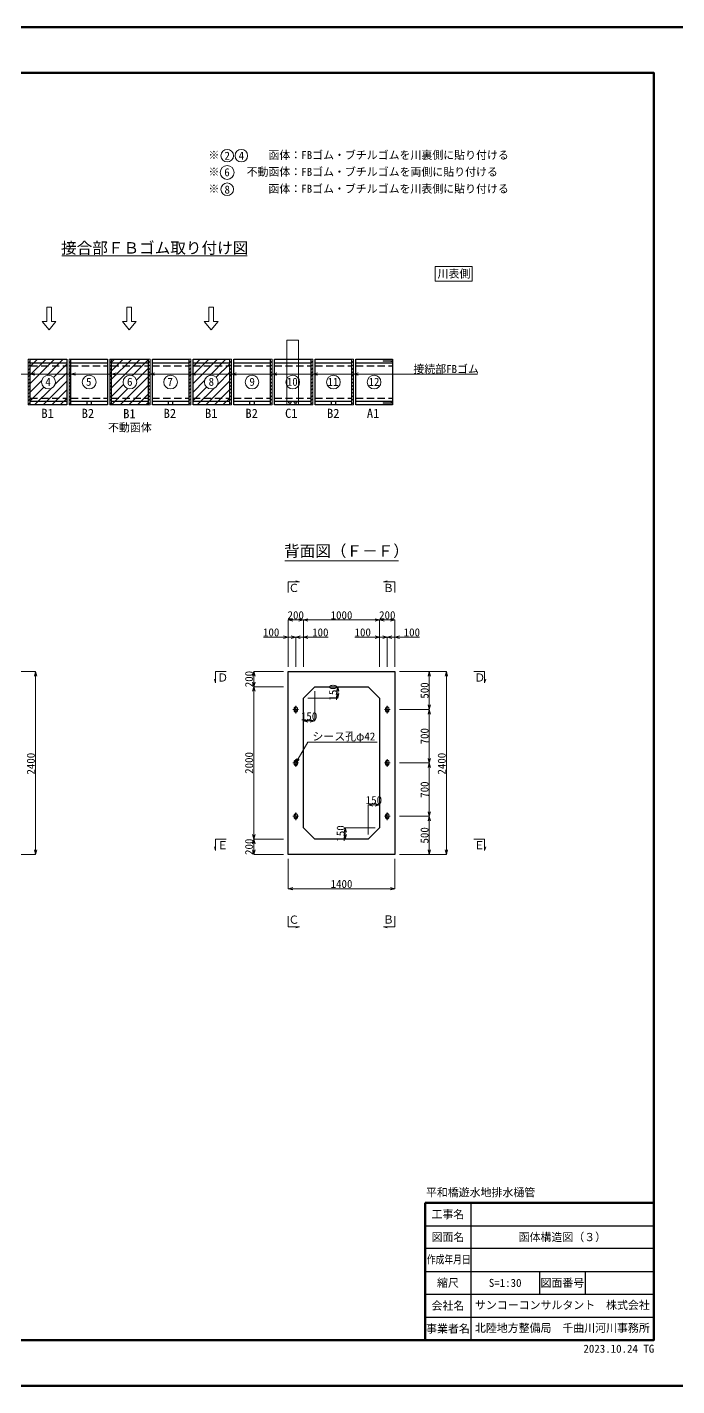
# Model space of a CAD drawing. Header units: millimetres. Extents: x 0 to 126150, y -2000 to 17820.
# Drawn here: x 66875 to 75390, y 0 to 17820 of the extents above; entities that cross this region are included whole.
import ezdxf
from ezdxf import colors
from ezdxf.entities.mleader import LeaderData, LeaderLine
from ezdxf.enums import TextEntityAlignment as Align
from ezdxf.math import Vec2, Vec3

# ---------------------------------------------------------------- set-up
doc = ezdxf.new("R2010")
doc.units = ezdxf.units.MM
doc.header["$LTSCALE"] = 30
doc.linetypes.add('CENTER2', pattern=[28.575, 19.05, -3.175, 3.175, -3.175])
doc.linetypes.add('HIDDEN2', pattern=[4.7625, 3.175, -1.5875])
for name, color, linetype, lineweight in [('0その他', 7, 'Continuous', 13), ('0タイトル', 7, 'Continuous', 13), ('0中心線', 7, 'CENTER2', 5), ('0寸法', 7, 'Continuous', 5), ('0文字', 41, 'Continuous', 5), ('1Pca-BOX', 3, 'Continuous', 25), ('1アンカーボルト孔', 30, 'Continuous', 13), ('1グラウトホール', 1, 'HIDDEN2', 25), ('1シース・トランペットシース', 4, 'HIDDEN2', 13), ('2現場打ち・増しコン', 1, 'HIDDEN2', 13), ('3FBゴム', 181, 'Continuous', 13), ('3機械式継手', 220, 'Continuous', 13), ('D-TTL', 2, 'Continuous', 50), ('D-TTL-FRAM', 7, 'Continuous', 50), ('D-TTL-LINE', 7, 'Continuous', 25), ('D-TTL-TXT', 7, 'Continuous', 25)]:
    doc.layers.add(name, color=color, linetype=linetype, lineweight=lineweight)
doc.styles.get("Standard").update_dxf_attribs({"font": 'MS Gothic.ttf'})
doc.styles.add('寸法文字', font='MS Gothic.ttf')
doc.dimstyles.new('1／30', dxfattribs={"dimscale": 30, "dimtxt": 3.5, "dimasz": 2, "dimexe": 0, "dimexo": 2, "dimgap": 0.3, "dimtad": 1, "dimdec": 0, "dimzin": 1, "dimdsep": 46, "dimtxsty": '寸法文字', "dimblk": 'OPEN30', "dimcen": 2.5, "dimclrd": 256, "dimclre": 256, "dimclrt": 256, "dimadec": 0, "dimazin": 0, "dimtfac": 1, "dimtdec": 0, "dimtmove": 0, "dimatfit": 3, "dimldrblk": 'OPEN30', "dimfxl": 1, "dimlwd": -1, "dimlwe": -1, "dimarcsym": 0})

# ---------------------------------------------------------------- blocks, each defined once
blk = doc.blocks.new('機械式継手1')
at = {"layer": '0中心線', "linetype": 'ByBlock', "ltscale": 0.1}
blk.add_line((0, -26), (120, -26), dxfattribs=at)
at = {"layer": '3機械式継手'}
for p, q in [((0, -23), (0, -29)), ((0, -23), (0, -29)), ((4, -23), (0, -23)), ((4, -29), (0, -29)), ((4, -23), (5, -23)), ((19, -23), (5, -23)), ((4, -29), (5, -30)), ((19, -30), (5, -30)), ((19, -30), (19, -23)), ((19, -24), (120, -24)), ((19, -28), (120, -28)), ((120, -28), (120, -24))]:
    blk.add_line(p, q, dxfattribs=at)
at = {"layer": '3機械式継手', "linetype": 'HIDDEN2', "ltscale": 0.6}
for p, q in [((19, -24), (0, -24)), ((19, -28), (0, -28)), ((5, -28), (5, -24)), ((8, -28), (8, -24))]:
    blk.add_line(p, q, dxfattribs=at)
blk = doc.blocks.new('機械式継手2')
at = {"layer": '0中心線', "linetype": 'ByBlock', "ltscale": 0.1}
blk.add_line((0, 26), (120, 26), dxfattribs=at)
at = {"layer": '3機械式継手'}
for p, q in [((0, 29), (0, 23)), ((0, 29), (0, 23)), ((4, 29), (0, 29)), ((4, 23), (0, 23)), ((4, 29), (5, 30)), ((19, 30), (5, 30)), ((19, 23), (5, 23)), ((4, 23), (5, 23)), ((19, 23), (19, 30)), ((19, 28), (120, 28)), ((19, 24), (120, 24)), ((120, 24), (120, 28))]:
    blk.add_line(p, q, dxfattribs=at)
at = {"layer": '3機械式継手', "linetype": 'HIDDEN2', "ltscale": 0.6}
for p, q in [((19, 28), (0, 28)), ((19, 24), (0, 24)), ((5, 24), (5, 28)), ((8, 24), (8, 28))]:
    blk.add_line(p, q, dxfattribs=at)
blk = doc.blocks.new('_Open30')
at = {"color": 0, "linetype": 'ByBlock', "lineweight": -2}
for p, q in [((-1, 0.27), (0, 0)), ((0, 0), (-1, -0.27)), ((0, 0), (-1, 0))]:
    blk.add_line(p, q, dxfattribs=at)
blk = doc.blocks.new('*D100')
at = {"layer": '0寸法', "transparency": 16777216}
for p, q in [((71755, 9370), (72370, 9370)), ((72370, 9310), (72370, 7030)), ((71755, 6970), (72370, 6970))]:
    blk.add_line(p, q, dxfattribs=at)
at = {"layer": 'Defpoints', "color": 0, "transparency": 16777216}
for p in [(71695, 9370), (71695, 6970), (72370, 6970)]:
    blk.add_point(p, dxfattribs=at)
at = {"layer": '0寸法', "transparency": 16777216, "xscale": 60, "yscale": 60, "zscale": 60}
for p, rotation in [((72370, 9370), 90), ((72370, 6970), 270)]:
    blk.add_blockref('_Open30', p, dxfattribs=dict(at, rotation=rotation))
at = {"layer": '0寸法', "transparency": 16777216, "insert": (72309, 8160), "char_height": 105, "attachment_point": 5, "rotation": 90, "style": '寸法文字'}
blk.add_mtext('2400', dxfattribs=at)
blk = doc.blocks.new('*D101')
at = {"layer": '0寸法', "transparency": 16777216}
for p, q in [((70235, 9370), (69845, 9370)), ((69845, 9310), (69845, 9230)), ((70235, 9170), (69845, 9170))]:
    blk.add_line(p, q, dxfattribs=at)
at = {"layer": 'Defpoints', "color": 0, "transparency": 16777216}
for p in [(70295, 9370), (69845, 9170), (70295, 9170)]:
    blk.add_point(p, dxfattribs=at)
at = {"layer": '0寸法', "transparency": 16777216, "xscale": 60, "yscale": 60, "zscale": 60}
for p, rotation in [((69845, 9370), 90), ((69845, 9170), 270)]:
    blk.add_blockref('_Open30', p, dxfattribs=dict(at, rotation=rotation))
at = {"layer": '0寸法', "transparency": 16777216, "insert": (69784, 9270), "char_height": 105, "attachment_point": 5, "rotation": 90, "style": '寸法文字'}
blk.add_mtext('200', dxfattribs=at)
blk = doc.blocks.new('*D102')
at = {"layer": '0寸法', "transparency": 16777216}
for p, q in [((70235, 9170), (69845, 9170)), ((69845, 9110), (69845, 7230)), ((70235, 7170), (69845, 7170))]:
    blk.add_line(p, q, dxfattribs=at)
at = {"layer": 'Defpoints', "color": 0, "transparency": 16777216}
for p in [(70295, 9170), (69845, 7170), (70295, 7170)]:
    blk.add_point(p, dxfattribs=at)
at = {"layer": '0寸法', "transparency": 16777216, "xscale": 60, "yscale": 60, "zscale": 60}
for p, rotation in [((69845, 9170), 90), ((69845, 7170), 270)]:
    blk.add_blockref('_Open30', p, dxfattribs=dict(at, rotation=rotation))
at = {"layer": '0寸法', "transparency": 16777216, "insert": (69784, 8170), "char_height": 105, "attachment_point": 5, "rotation": 90, "style": '寸法文字'}
blk.add_mtext('2000', dxfattribs=at)
blk = doc.blocks.new('*D103')
at = {"layer": '0寸法', "transparency": 16777216}
for p, q in [((70235, 7170), (69845, 7170)), ((69845, 7110), (69845, 7030)), ((70235, 6970), (69845, 6970))]:
    blk.add_line(p, q, dxfattribs=at)
at = {"layer": 'Defpoints', "color": 0, "transparency": 16777216}
for p in [(70295, 7170), (69845, 6970), (70295, 6970)]:
    blk.add_point(p, dxfattribs=at)
at = {"layer": '0寸法', "transparency": 16777216, "xscale": 60, "yscale": 60, "zscale": 60}
for p, rotation in [((69845, 7170), 90), ((69845, 6970), 270)]:
    blk.add_blockref('_Open30', p, dxfattribs=dict(at, rotation=rotation))
at = {"layer": '0寸法', "transparency": 16777216, "insert": (69784, 7070), "char_height": 105, "attachment_point": 5, "rotation": 90, "style": '寸法文字'}
blk.add_mtext('200', dxfattribs=at)
blk = doc.blocks.new('*D104')
at = {"layer": '0寸法', "transparency": 16777216}
for p, q in [((71495, 9430), (71495, 10045)), ((71635, 10045), (71555, 10045)), ((71695, 9430), (71695, 10045))]:
    blk.add_line(p, q, dxfattribs=at)
at = {"layer": 'Defpoints', "color": 0, "transparency": 16777216}
for p in [(71495, 10045), (71495, 9370), (71695, 9370)]:
    blk.add_point(p, dxfattribs=at)
at = {"layer": '0寸法', "transparency": 16777216, "xscale": 60, "yscale": 60, "zscale": 60, "rotation": 180}
blk.add_blockref('_Open30', (71495, 10045), dxfattribs=at)
at = {"layer": '0寸法', "transparency": 16777216, "xscale": 60, "yscale": 60, "zscale": 60}
blk.add_blockref('_Open30', (71695, 10045), dxfattribs=at)
at = {"layer": '0寸法', "transparency": 16777216, "insert": (71595, 10107), "char_height": 105, "attachment_point": 5, "style": '寸法文字'}
blk.add_mtext('200', dxfattribs=at)
blk = doc.blocks.new('*D105')
at = {"layer": '0寸法', "transparency": 16777216}
for p, q in [((70495, 9430), (70495, 10045)), ((71435, 10045), (70555, 10045)), ((71495, 9430), (71495, 10045))]:
    blk.add_line(p, q, dxfattribs=at)
at = {"layer": 'Defpoints', "color": 0, "transparency": 16777216}
for p in [(70495, 10045), (70495, 9370), (71495, 9370)]:
    blk.add_point(p, dxfattribs=at)
at = {"layer": '0寸法', "transparency": 16777216, "xscale": 60, "yscale": 60, "zscale": 60, "rotation": 180}
blk.add_blockref('_Open30', (70495, 10045), dxfattribs=at)
at = {"layer": '0寸法', "transparency": 16777216, "xscale": 60, "yscale": 60, "zscale": 60}
blk.add_blockref('_Open30', (71495, 10045), dxfattribs=at)
at = {"layer": '0寸法', "transparency": 16777216, "insert": (70995, 10107), "char_height": 105, "attachment_point": 5, "style": '寸法文字'}
blk.add_mtext('1000', dxfattribs=at)
blk = doc.blocks.new('*D106')
at = {"layer": '0寸法', "transparency": 16777216}
for p, q in [((70295, 9430), (70295, 10045)), ((70435, 10045), (70355, 10045)), ((70495, 9430), (70495, 10045))]:
    blk.add_line(p, q, dxfattribs=at)
at = {"layer": 'Defpoints', "color": 0, "transparency": 16777216}
for p in [(70295, 10045), (70295, 9370), (70495, 9370)]:
    blk.add_point(p, dxfattribs=at)
at = {"layer": '0寸法', "transparency": 16777216, "xscale": 60, "yscale": 60, "zscale": 60, "rotation": 180}
blk.add_blockref('_Open30', (70295, 10045), dxfattribs=at)
at = {"layer": '0寸法', "transparency": 16777216, "xscale": 60, "yscale": 60, "zscale": 60}
blk.add_blockref('_Open30', (70495, 10045), dxfattribs=at)
at = {"layer": '0寸法', "transparency": 16777216, "insert": (70395, 10107), "char_height": 105, "attachment_point": 5, "style": '寸法文字'}
blk.add_mtext('200', dxfattribs=at)
blk = doc.blocks.new('*D107')
at = {"layer": '0寸法', "transparency": 16777216}
for p, q in [((71535, 9820), (71475, 9820)), ((71595, 9430), (71595, 9820)), ((71595, 9820), (71695, 9820)), ((71695, 9430), (71695, 9820)), ((71755, 9820), (72019, 9820))]:
    blk.add_line(p, q, dxfattribs=at)
at = {"layer": 'Defpoints', "color": 0, "transparency": 16777216}
for p in [(71595, 9820), (71595, 9370), (71695, 9370)]:
    blk.add_point(p, dxfattribs=at)
at = {"layer": '0寸法', "transparency": 16777216, "xscale": 60, "yscale": 60, "zscale": 60}
blk.add_blockref('_Open30', (71595, 9820), dxfattribs=at)
at = {"layer": '0寸法', "transparency": 16777216, "xscale": 60, "yscale": 60, "zscale": 60, "rotation": 180}
blk.add_blockref('_Open30', (71695, 9820), dxfattribs=at)
at = {"layer": '0寸法', "transparency": 16777216, "insert": (71917, 9882), "char_height": 105, "attachment_point": 5, "style": '寸法文字'}
blk.add_mtext('100', dxfattribs=at)
blk = doc.blocks.new('*D108')
at = {"layer": '0寸法', "transparency": 16777216}
for p, q in [((71435, 9820), (71171, 9820)), ((71495, 9430), (71495, 9820)), ((71595, 9820), (71495, 9820)), ((71595, 9430), (71595, 9820)), ((71655, 9820), (71715, 9820))]:
    blk.add_line(p, q, dxfattribs=at)
at = {"layer": 'Defpoints', "color": 0, "transparency": 16777216}
for p in [(71495, 9820), (71495, 9370), (71595, 9370)]:
    blk.add_point(p, dxfattribs=at)
at = {"layer": '0寸法', "transparency": 16777216, "xscale": 60, "yscale": 60, "zscale": 60}
blk.add_blockref('_Open30', (71495, 9820), dxfattribs=at)
at = {"layer": '0寸法', "transparency": 16777216, "xscale": 60, "yscale": 60, "zscale": 60, "rotation": 180}
blk.add_blockref('_Open30', (71595, 9820), dxfattribs=at)
at = {"layer": '0寸法', "transparency": 16777216, "insert": (71273, 9882), "char_height": 105, "attachment_point": 5, "style": '寸法文字'}
blk.add_mtext('100', dxfattribs=at)
blk = doc.blocks.new('*D109')
at = {"layer": '0寸法', "transparency": 16777216}
for p, q in [((70235, 9820), (69971, 9820)), ((70295, 9430), (70295, 9820)), ((70395, 9820), (70295, 9820)), ((70395, 9430), (70395, 9820)), ((70455, 9820), (70515, 9820))]:
    blk.add_line(p, q, dxfattribs=at)
at = {"layer": 'Defpoints', "color": 0, "transparency": 16777216}
for p in [(70395, 9820), (70295, 9370), (70395, 9370)]:
    blk.add_point(p, dxfattribs=at)
at = {"layer": '0寸法', "transparency": 16777216, "xscale": 60, "yscale": 60, "zscale": 60}
blk.add_blockref('_Open30', (70295, 9820), dxfattribs=at)
at = {"layer": '0寸法', "transparency": 16777216, "xscale": 60, "yscale": 60, "zscale": 60, "rotation": 180}
blk.add_blockref('_Open30', (70395, 9820), dxfattribs=at)
at = {"layer": '0寸法', "transparency": 16777216, "insert": (70073, 9882), "char_height": 105, "attachment_point": 5, "style": '寸法文字'}
blk.add_mtext('100', dxfattribs=at)
blk = doc.blocks.new('*D110')
at = {"layer": '0寸法', "transparency": 16777216}
for p, q in [((70335, 9820), (70275, 9820)), ((70395, 9430), (70395, 9820)), ((70395, 9820), (70495, 9820)), ((70495, 9430), (70495, 9820)), ((70555, 9820), (70819, 9820))]:
    blk.add_line(p, q, dxfattribs=at)
at = {"layer": 'Defpoints', "color": 0, "transparency": 16777216}
for p in [(70495, 9820), (70395, 9370), (70495, 9370)]:
    blk.add_point(p, dxfattribs=at)
at = {"layer": '0寸法', "transparency": 16777216, "xscale": 60, "yscale": 60, "zscale": 60}
blk.add_blockref('_Open30', (70395, 9820), dxfattribs=at)
at = {"layer": '0寸法', "transparency": 16777216, "xscale": 60, "yscale": 60, "zscale": 60, "rotation": 180}
blk.add_blockref('_Open30', (70495, 9820), dxfattribs=at)
at = {"layer": '0寸法', "transparency": 16777216, "insert": (70717, 9882), "char_height": 105, "attachment_point": 5, "style": '寸法文字'}
blk.add_mtext('100', dxfattribs=at)
blk = doc.blocks.new('*D111')
at = {"layer": '0寸法', "transparency": 16777216}
for p, q in [((71755, 9370), (72145, 9370)), ((72145, 9310), (72145, 8930)), ((71755, 8870), (72145, 8870))]:
    blk.add_line(p, q, dxfattribs=at)
at = {"layer": 'Defpoints', "color": 0, "transparency": 16777216}
for p in [(71695, 9370), (71695, 8870), (72145, 8870)]:
    blk.add_point(p, dxfattribs=at)
at = {"layer": '0寸法', "transparency": 16777216, "xscale": 60, "yscale": 60, "zscale": 60}
for p, rotation in [((72145, 9370), 90), ((72145, 8870), 270)]:
    blk.add_blockref('_Open30', p, dxfattribs=dict(at, rotation=rotation))
at = {"layer": '0寸法', "transparency": 16777216, "insert": (72084, 9120), "char_height": 105, "attachment_point": 5, "rotation": 90, "style": '寸法文字'}
blk.add_mtext('500', dxfattribs=at)
blk = doc.blocks.new('*D112')
at = {"layer": '0寸法', "transparency": 16777216}
for p, q in [((71755, 8870), (72145, 8870)), ((72145, 8810), (72145, 8230)), ((71755, 8170), (72145, 8170))]:
    blk.add_line(p, q, dxfattribs=at)
at = {"layer": 'Defpoints', "color": 0, "transparency": 16777216}
for p in [(71695, 8870), (71695, 8170), (72145, 8170)]:
    blk.add_point(p, dxfattribs=at)
at = {"layer": '0寸法', "transparency": 16777216, "xscale": 60, "yscale": 60, "zscale": 60}
for p, rotation in [((72145, 8870), 90), ((72145, 8170), 270)]:
    blk.add_blockref('_Open30', p, dxfattribs=dict(at, rotation=rotation))
at = {"layer": '0寸法', "transparency": 16777216, "insert": (72084, 8520), "char_height": 105, "attachment_point": 5, "rotation": 90, "style": '寸法文字'}
blk.add_mtext('700', dxfattribs=at)
blk = doc.blocks.new('*D113')
at = {"layer": '0寸法', "transparency": 16777216}
for p, q in [((71755, 8170), (72145, 8170)), ((72145, 8110), (72145, 7530)), ((71755, 7470), (72145, 7470))]:
    blk.add_line(p, q, dxfattribs=at)
at = {"layer": 'Defpoints', "color": 0, "transparency": 16777216}
for p in [(71695, 8170), (71695, 7470), (72145, 7470)]:
    blk.add_point(p, dxfattribs=at)
at = {"layer": '0寸法', "transparency": 16777216, "xscale": 60, "yscale": 60, "zscale": 60}
for p, rotation in [((72145, 8170), 90), ((72145, 7470), 270)]:
    blk.add_blockref('_Open30', p, dxfattribs=dict(at, rotation=rotation))
at = {"layer": '0寸法', "transparency": 16777216, "insert": (72084, 7820), "char_height": 105, "attachment_point": 5, "rotation": 90, "style": '寸法文字'}
blk.add_mtext('700', dxfattribs=at)
blk = doc.blocks.new('*D114')
at = {"layer": '0寸法', "transparency": 16777216}
for p, q in [((70295, 6910), (70295, 6520)), ((71695, 6910), (71695, 6520)), ((70355, 6520), (71635, 6520))]:
    blk.add_line(p, q, dxfattribs=at)
at = {"layer": 'Defpoints', "color": 0, "transparency": 16777216}
for p in [(70295, 6970), (71695, 6970), (71695, 6520)]:
    blk.add_point(p, dxfattribs=at)
at = {"layer": '0寸法', "transparency": 16777216, "xscale": 60, "yscale": 60, "zscale": 60, "rotation": 180}
blk.add_blockref('_Open30', (70295, 6520), dxfattribs=at)
at = {"layer": '0寸法', "transparency": 16777216, "xscale": 60, "yscale": 60, "zscale": 60}
blk.add_blockref('_Open30', (71695, 6520), dxfattribs=at)
at = {"layer": '0寸法', "transparency": 16777216, "insert": (70995, 6582), "char_height": 105, "attachment_point": 5, "style": '寸法文字'}
blk.add_mtext('1400', dxfattribs=at)
blk = doc.blocks.new('*D115')
at = {"layer": '0寸法', "transparency": 16777216}
for p, q in [((70705, 9170), (70945, 9170)), ((70945, 9080), (70945, 9110)), ((70555, 9020), (70945, 9020))]:
    blk.add_line(p, q, dxfattribs=at)
at = {"layer": 'Defpoints', "color": 0, "transparency": 16777216}
for p in [(70645, 9170), (70945, 9170), (70495, 9020)]:
    blk.add_point(p, dxfattribs=at)
at = {"layer": '0寸法', "transparency": 16777216, "xscale": 60, "yscale": 60, "zscale": 60}
for p, rotation in [((70945, 9170), 90), ((70945, 9020), 270)]:
    blk.add_blockref('_Open30', p, dxfattribs=dict(at, rotation=rotation))
at = {"layer": '0寸法', "transparency": 16777216, "insert": (70884, 9095), "char_height": 105, "attachment_point": 5, "rotation": 90, "style": '寸法文字'}
blk.add_mtext('150', dxfattribs=at)
blk = doc.blocks.new('*D116')
at = {"layer": '0寸法', "transparency": 16777216}
for p, q in [((70645, 9110), (70645, 8720)), ((70495, 8960), (70495, 8720)), ((70555, 8720), (70585, 8720))]:
    blk.add_line(p, q, dxfattribs=at)
at = {"layer": 'Defpoints', "color": 0, "transparency": 16777216}
for p in [(70645, 9170), (70495, 9020), (70645, 8720)]:
    blk.add_point(p, dxfattribs=at)
at = {"layer": '0寸法', "transparency": 16777216, "xscale": 60, "yscale": 60, "zscale": 60, "rotation": 180}
blk.add_blockref('_Open30', (70495, 8720), dxfattribs=at)
at = {"layer": '0寸法', "transparency": 16777216, "xscale": 60, "yscale": 60, "zscale": 60}
blk.add_blockref('_Open30', (70645, 8720), dxfattribs=at)
at = {"layer": '0寸法', "transparency": 16777216, "insert": (70570, 8782), "char_height": 105, "attachment_point": 5, "style": '寸法文字'}
blk.add_mtext('150', dxfattribs=at)
blk = doc.blocks.new('*D117')
at = {"layer": '0寸法', "transparency": 16777216}
for p, q in [((71345, 7230), (71345, 7620)), ((71405, 7620), (71435, 7620)), ((71495, 7380), (71495, 7620))]:
    blk.add_line(p, q, dxfattribs=at)
at = {"layer": 'Defpoints', "color": 0, "transparency": 16777216}
for p in [(71495, 7620), (71495, 7320), (71345, 7170)]:
    blk.add_point(p, dxfattribs=at)
at = {"layer": '0寸法', "transparency": 16777216, "xscale": 60, "yscale": 60, "zscale": 60, "rotation": 180}
blk.add_blockref('_Open30', (71345, 7620), dxfattribs=at)
at = {"layer": '0寸法', "transparency": 16777216, "xscale": 60, "yscale": 60, "zscale": 60}
blk.add_blockref('_Open30', (71495, 7620), dxfattribs=at)
at = {"layer": '0寸法', "transparency": 16777216, "insert": (71420, 7682), "char_height": 105, "attachment_point": 5, "style": '寸法文字'}
blk.add_mtext('150', dxfattribs=at)
blk = doc.blocks.new('*D118')
at = {"layer": '0寸法', "transparency": 16777216}
for p, q in [((71435, 7320), (71045, 7320)), ((71045, 7230), (71045, 7260)), ((71285, 7170), (71045, 7170))]:
    blk.add_line(p, q, dxfattribs=at)
at = {"layer": 'Defpoints', "color": 0, "transparency": 16777216}
for p in [(71045, 7320), (71495, 7320), (71345, 7170)]:
    blk.add_point(p, dxfattribs=at)
at = {"layer": '0寸法', "transparency": 16777216, "xscale": 60, "yscale": 60, "zscale": 60}
for p, rotation in [((71045, 7320), 90), ((71045, 7170), 270)]:
    blk.add_blockref('_Open30', p, dxfattribs=dict(at, rotation=rotation))
at = {"layer": '0寸法', "transparency": 16777216, "insert": (70984, 7245), "char_height": 105, "attachment_point": 5, "rotation": 90, "style": '寸法文字'}
blk.add_mtext('150', dxfattribs=at)
blk = doc.blocks.new('*D119')
at = {"layer": '0寸法', "transparency": 16777216}
for p, q in [((71755, 7470), (72145, 7470)), ((72145, 7410), (72145, 7030)), ((71755, 6970), (72145, 6970))]:
    blk.add_line(p, q, dxfattribs=at)
at = {"layer": 'Defpoints', "color": 0, "transparency": 16777216}
for p in [(71695, 7470), (71695, 6970), (72145, 6970)]:
    blk.add_point(p, dxfattribs=at)
at = {"layer": '0寸法', "transparency": 16777216, "xscale": 60, "yscale": 60, "zscale": 60}
for p, rotation in [((72145, 7470), 90), ((72145, 6970), 270)]:
    blk.add_blockref('_Open30', p, dxfattribs=dict(at, rotation=rotation))
at = {"layer": '0寸法', "transparency": 16777216, "insert": (72084, 7220), "char_height": 105, "attachment_point": 5, "rotation": 90, "style": '寸法文字'}
blk.add_mtext('500', dxfattribs=at)
blk = doc.blocks.new('*D125')
at = {"layer": '0寸法', "transparency": 16777216}
for p, q in [((66370, 9370), (66985, 9370)), ((66985, 9310), (66985, 7030)), ((66370, 6970), (66985, 6970))]:
    blk.add_line(p, q, dxfattribs=at)
at = {"layer": 'Defpoints', "color": 0, "transparency": 16777216}
for p in [(66310, 9370), (66310, 6970), (66985, 6970)]:
    blk.add_point(p, dxfattribs=at)
at = {"layer": '0寸法', "transparency": 16777216, "xscale": 60, "yscale": 60, "zscale": 60}
for p, rotation in [((66985, 9370), 90), ((66985, 6970), 270)]:
    blk.add_blockref('_Open30', p, dxfattribs=dict(at, rotation=rotation))
at = {"layer": '0寸法', "transparency": 16777216, "insert": (66923, 8160), "char_height": 105, "attachment_point": 5, "rotation": 90, "style": '寸法文字'}
blk.add_mtext('2400', dxfattribs=at)

msp = doc.modelspace()

# ---------------------------------------------------------------- hatches: boundary and pattern name
at = {"layer": '0その他'}
h = msp.add_hatch(dxfattribs=at)
h.set_pattern_fill('ANSI31', color=256, scale=10, angle=180)
h.set_pattern_definition([(225, (2001.768, 969.464), (22.45064, -22.45064), [])])
h.paths.add_polyline_path([(66890, 12865.8), (66915, 12865.8), (66915, 13465.8), (66890, 13465.8)])
h = msp.add_hatch(dxfattribs=at)
h.set_pattern_fill('ANSI31', color=256, scale=25)
h.paths.add_polyline_path([(67393.5, 13465.8), (66915, 13465.8), (66915, 12865.8), (67393.5, 12865.8)])
h.paths.add_polyline_path([(67244.3, 13165.8, -1), (67064.3, 13165.8, -1)], flags=16)
h = msp.add_hatch(dxfattribs=at)
h.set_pattern_fill('ANSI31', color=256, scale=10, angle=180)
h.set_pattern_definition([(225, (2535.268, 969.464), (22.45064, -22.45064), [])])
h.paths.add_polyline_path([(67423.5, 12865.8), (67448.5, 12865.8), (67448.5, 13465.8), (67423.5, 13465.8)])
h = msp.add_hatch(dxfattribs=at)
h.set_pattern_fill('ANSI31', color=256, scale=10, angle=180)
h.set_pattern_definition([(225, (3068.768, 969.464), (22.45064, -22.45064), [])])
h.paths.add_polyline_path([(67957, 12865.8), (67982, 12865.8), (67982, 13465.8), (67957, 13465.8)])
h = msp.add_hatch(dxfattribs=at)
h.set_pattern_fill('ANSI31', color=256, scale=25)
h.paths.add_polyline_path([(68460.5, 13465.8), (67982, 13465.8), (67982, 12865.8), (68460.5, 12865.8)])
h.paths.add_polyline_path([(68311.3, 13165.8, -1), (68131.3, 13165.8, -1)], flags=16)
h = msp.add_hatch(dxfattribs=at)
h.set_pattern_fill('ANSI31', color=256, scale=10, angle=180)
h.set_pattern_definition([(225, (3572.268, 969.464), (22.45064, -22.45064), [])])
h.paths.add_polyline_path([(68460.5, 12865.8), (68485.5, 12865.8), (68485.5, 13465.8), (68460.5, 13465.8)])
h = msp.add_hatch(dxfattribs=at)
h.set_pattern_fill('ANSI31', color=256, scale=10, angle=180)
h.set_pattern_definition([(225, (4105.768, 969.464), (22.45064, -22.45064), [])])
h.paths.add_polyline_path([(68994, 12865.8), (69019, 12865.8), (69019, 13465.8), (68994, 13465.8)])
h = msp.add_hatch(dxfattribs=at)
h.set_pattern_fill('ANSI31', color=256, scale=25)
h.paths.add_polyline_path([(69527.5, 13465.8), (69049, 13465.8), (69049, 12865.8), (69527.5, 12865.8)])
h.paths.add_polyline_path([(69378.3, 13165.8, -1), (69198.3, 13165.8, -1)], flags=16)
h = msp.add_hatch(dxfattribs=at)
h.set_pattern_fill('ANSI31', color=256, scale=10, angle=180)
h.set_pattern_definition([(225, (4639.268, 969.464), (22.45064, -22.45064), [])])
h.paths.add_polyline_path([(69527.5, 12865.8), (69552.5, 12865.8), (69552.5, 13465.8), (69527.5, 13465.8)])
h = msp.add_hatch(dxfattribs=at)
h.set_pattern_fill('ANSI31', color=256, scale=10, angle=180)
h.set_pattern_definition([(225, (5172.768, 969.464), (22.45064, -22.45064), [])])
h.paths.add_polyline_path([(70061, 12865.8), (70086, 12865.8), (70086, 13465.8), (70061, 13465.8)])
h = msp.add_hatch(dxfattribs=at)
h.set_pattern_fill('ANSI31', color=256, scale=10, angle=180)
h.set_pattern_definition([(225, (5706.268, 969.464), (22.45064, -22.45064), [])])
h.paths.add_polyline_path([(70594.5, 12865.8), (70619.5, 12865.8), (70619.5, 13465.8), (70594.5, 13465.8)])
h = msp.add_hatch(dxfattribs=at)
h.set_pattern_fill('ANSI31', color=256, scale=10, angle=180)
h.set_pattern_definition([(225, (6239.768, 969.464), (22.45064, -22.45064), [])])
h.paths.add_polyline_path([(71128, 12865.8), (71153, 12865.8), (71153, 13465.8), (71128, 13465.8)])

# ---------------------------------------------------------------- linework, layer by layer
at = {"layer": '0タイトル'}
for p, q in [((69757.7, 14820), (67330.9, 14820)), ((70250.3, 10820), (71741.8, 10820))]:
    msp.add_line(p, q, dxfattribs=at)
at = {"layer": '0中心線', "lineweight": 9}
for p, q in [((70395.1, 8920), (70395.1, 8820)), ((71595.1, 8920), (71595.1, 8820)), ((70432.1, 8870), (70358.1, 8870)), ((71558.1, 8870), (71632.1, 8870)), ((70395.1, 8220), (70395.1, 8120)), ((71595.1, 8220), (71595.1, 8120)), ((70432.1, 8170), (70358.1, 8170)), ((71558.1, 8170), (71632.1, 8170)), ((70395.1, 7420), (70395.1, 7520)), ((71595.1, 7420), (71595.1, 7520)), ((70432.1, 7470), (70358.1, 7470)), ((71558.1, 7470), (71632.1, 7470))]:
    msp.add_line(p, q, dxfattribs=at)
at = {"layer": '0文字'}
for points in [[(72222.2, 14679.3), (72708.8, 14679.3), (72708.8, 14486.9), (72222.2, 14486.9)], [(67252.3, 13961.3), (67192.1, 13961.3), (67192.1, 14146.9), (67131, 14146.9), (67131, 13961.3), (67070.8, 13961.3), (67161.6, 13849.9)], [(68303.9, 13961.3), (68243.7, 13961.3), (68243.7, 14146.9), (68182.6, 14146.9), (68182.6, 13961.3), (68122.4, 13961.3), (68213.2, 13849.9)], [(69377.2, 13961.3), (69316.9, 13961.3), (69316.9, 14146.9), (69255.9, 14146.9), (69255.9, 13961.3), (69195.7, 13961.3), (69286.4, 13849.9)]]:
    msp.add_lwpolyline(points, close=True, dxfattribs=at)
for points in [[(70295.1, 10405.9), (70295.1, 10545), (70445.7, 10545), (70397.2, 10559.7)], [(71695.1, 10405.9), (71695.1, 10545), (71544.5, 10545), (71593, 10559.7)], [(69484.2, 9370), (69345.1, 9370), (69345.1, 9219.4), (69330.4, 9267.9)], [(72731, 9370), (72870.1, 9370), (72870.1, 9219.4), (72884.7, 9267.9)], [(69484.2, 7170), (69345.1, 7170), (69345.1, 7019.4), (69330.4, 7067.9)], [(72731, 7170), (72870.1, 7170), (72870.1, 7019.4), (72884.7, 7067.9)], [(70295.1, 6159.1), (70295.1, 6020), (70445.7, 6020), (70397.2, 6005.3)], [(71695.1, 6159.1), (71695.1, 6020), (71544.5, 6020), (71593, 6005.3)]]:
    msp.add_lwpolyline(points, dxfattribs=at)
for centre, radius in [((69496.8, 16134.2), 82.5), ((69681.8, 16134.2), 82.5), ((69496.2, 15914.2), 90), ((69496.8, 15694.2), 82.5), ((67154.3, 13165.8), 90), ((67687.8, 13165.8), 90), ((68221.3, 13165.8), 90), ((68754.8, 13165.8), 90), ((69288.3, 13165.8), 90), ((69821.8, 13165.8), 90), ((70355.3, 13165.8), 90), ((70888.8, 13165.8), 90), ((71422.3, 13165.8), 90)]:
    msp.add_circle(centre, radius, dxfattribs=at)
at = {"layer": '1Pca-BOX'}
for p, q in [((66915, 13415.8), (67393.5, 13415.8)), ((67448.5, 13415.8), (67927, 13415.8)), ((67982, 13415.8), (68460.5, 13415.8)), ((68515.5, 13415.8), (68994, 13415.8)), ((69049, 13415.8), (69527.5, 13415.8)), ((69582.5, 13415.8), (70061, 13415.8)), ((70116, 13415.8), (70594.5, 13415.8)), ((70649.5, 13415.8), (71128, 13415.8)), ((71183, 13415.8), (71661.5, 13415.8)), ((66915, 12915.8), (67393.5, 12915.8)), ((67448.5, 12915.8), (67927, 12915.8)), ((67982, 12915.8), (68460.5, 12915.8)), ((68515.5, 12915.8), (68994, 12915.8)), ((69049, 12915.8), (69527.5, 12915.8)), ((69582.5, 12915.8), (70061, 12915.8)), ((70116, 12915.8), (70594.5, 12915.8)), ((70649.5, 12915.8), (71128, 12915.8)), ((71183, 12915.8), (71661.5, 12915.8))]:
    msp.add_line(p, q, dxfattribs=at)
at = {"layer": '1Pca-BOX', "linetype": 'HIDDEN2'}
for p, q in [((66915, 13378.3), (67393.5, 13378.3)), ((67448.5, 13378.3), (67927, 13378.3)), ((67982, 13378.3), (68460.5, 13378.3)), ((68515.5, 13378.3), (68994, 13378.3)), ((69049, 13378.3), (69527.5, 13378.3)), ((69582.5, 13378.3), (70061, 13378.3)), ((70116, 13378.3), (70594.5, 13378.3)), ((70649.5, 13378.3), (71128, 13378.3)), ((71183, 13378.3), (71661.5, 13378.3)), ((66915, 12953.3), (67393.5, 12953.3)), ((67448.5, 12953.3), (67927, 12953.3)), ((67982, 12953.3), (68460.5, 12953.3)), ((68515.5, 12953.3), (68994, 12953.3)), ((69049, 12953.3), (69527.5, 12953.3)), ((69582.5, 12953.3), (70061, 12953.3)), ((70116, 12953.3), (70594.5, 12953.3)), ((70649.5, 12953.3), (71128, 12953.3)), ((71183, 12953.3), (71661.5, 12953.3))]:
    msp.add_line(p, q, dxfattribs=at)
at = {"layer": '1Pca-BOX'}
for points in [[(66915, 13465.8), (67393.5, 13465.8), (67393.5, 12865.8), (66915, 12865.8)], [(67448.5, 13465.8), (67927, 13465.8), (67927, 12865.8), (67448.5, 12865.8)], [(67982, 13465.8), (68460.5, 13465.8), (68460.5, 12865.8), (67982, 12865.8)], [(68515.5, 13465.8), (68994, 13465.8), (68994, 12865.8), (68515.5, 12865.8)], [(69049, 13465.8), (69527.5, 13465.8), (69527.5, 12865.8), (69049, 12865.8)], [(69582.5, 13465.8), (70061, 13465.8), (70061, 12865.8), (69582.5, 12865.8)], [(70116, 13465.8), (70594.5, 13465.8), (70594.5, 12865.8), (70116, 12865.8)], [(70649.5, 13465.8), (71128, 13465.8), (71128, 12865.8), (70649.5, 12865.8)], [(71183, 13465.8), (71661.5, 13465.8), (71661.5, 12865.8), (71183, 12865.8)], [(71695.1, 9370), (71695.1, 6970), (70295.1, 6970), (70295.1, 9370)], [(71495.1, 9020), (71495.1, 7320), (71345.1, 7170), (70645.1, 7170), (70495.1, 7320), (70495.1, 9020), (70645.1, 9170), (71345.1, 9170)]]:
    msp.add_lwpolyline(points, close=True, dxfattribs=at)
at = {"layer": '1アンカーボルト孔', "ltscale": 10}
for p, q in [((70310.3, 12893.3), (70312.8, 12865.8)), ((70385.3, 12893.3), (70387.8, 12865.8))]:
    msp.add_line(p, q, dxfattribs=at)
at = {"layer": '1アンカーボルト孔', "ltscale": 3}
for p, q in [((70312.8, 12865.8), (70322.8, 12865.8)), ((70322.8, 12865.8), (70325.3, 12893.3)), ((70387.8, 12865.8), (70397.8, 12865.8)), ((70397.8, 12865.8), (70400.3, 12893.3))]:
    msp.add_line(p, q, dxfattribs=at)
for points in [[(70299, 12893.3), (70296.5, 12915.8), (70339, 12915.8), (70336.5, 12893.3)], [(70374, 12893.3), (70371.5, 12915.8), (70414, 12915.8), (70411.5, 12893.3)]]:
    msp.add_lwpolyline(points, close=True, dxfattribs=at)
at = {"layer": '1グラウトホール', "ltscale": 0.4}
for points in [[(67661.5, 12915.8), (67714, 12915.8), (67714, 12865.8), (67661.5, 12865.8)], [(68728.5, 12915.8), (68781, 12915.8), (68781, 12865.8), (68728.5, 12865.8)], [(69795.5, 12915.8), (69848, 12915.8), (69848, 12865.8), (69795.5, 12865.8)], [(70862.5, 12915.8), (70915, 12915.8), (70915, 12865.8), (70862.5, 12865.8)]]:
    msp.add_lwpolyline(points, close=True, dxfattribs=at)
at = {"layer": '1シース・トランペットシース', "lineweight": 9}
for p, q in [((70373.1, 8857), (70373.1, 8883)), ((70417.1, 8857), (70417.1, 8883)), ((71573.1, 8857), (71573.1, 8883)), ((71617.1, 8857), (71617.1, 8883)), ((70373.1, 8157), (70373.1, 8183)), ((70417.1, 8157), (70417.1, 8183)), ((71573.1, 8157), (71573.1, 8183)), ((71617.1, 8157), (71617.1, 8183)), ((70373.1, 7483), (70373.1, 7457)), ((70417.1, 7483), (70417.1, 7457)), ((71573.1, 7483), (71573.1, 7457)), ((71617.1, 7483), (71617.1, 7457))]:
    msp.add_line(p, q, dxfattribs=at)
for centre in [(70395.1, 8870), (71595.1, 8870), (70395.1, 8170), (71595.1, 8170), (70395.1, 7470), (71595.1, 7470)]:
    msp.add_circle(centre, 21, dxfattribs=at)
for centre, start, end in [((70395.1, 8883), 0, 180), ((70395.1, 8857), 180, 0), ((71595.1, 8883), 0, 180), ((71595.1, 8857), 180, 0), ((70395.1, 8183), 0, 180), ((71595.1, 8183), 0, 180), ((70395.1, 8157), 180, 0), ((71595.1, 8157), 180, 0), ((70395.1, 7483), 0, 180), ((71595.1, 7483), 0, 180), ((70395.1, 7457), 180, 0), ((71595.1, 7457), 180, 0)]:
    msp.add_arc(centre, 22, start, end, dxfattribs=at)
at = {"layer": '2現場打ち・増しコン', "linetype": 'Continuous'}
for p, q in [((70280.3, 13715.8), (70280.3, 13465.8)), ((70430.3, 13715.8), (70280.3, 13715.8)), ((70430.3, 13715.8), (70430.3, 13515.8)), ((70430.3, 13715.8), (70430.3, 13465.8))]:
    msp.add_line(p, q, dxfattribs=at)
at = {"layer": '2現場打ち・増しコン', "linetype": 'Continuous', "ltscale": 0.2}
for p, q in [((70280.3, 13465.8), (70280.3, 12865.8)), ((70430.3, 13465.8), (70430.3, 12865.8))]:
    msp.add_line(p, q, dxfattribs=at)
at = {"layer": '3FBゴム', "linetype": 'ByBlock'}
for points in [[(66890, 13465.8), (66915, 13465.8), (66915, 12865.8), (66890, 12865.8)], [(67423.5, 13465.8), (67448.5, 13465.8), (67448.5, 12865.8), (67423.5, 12865.8)], [(67957, 13465.8), (67982, 13465.8), (67982, 12865.8), (67957, 12865.8)], [(68460.5, 13465.8), (68485.5, 13465.8), (68485.5, 12865.8), (68460.5, 12865.8)], [(68994, 13465.8), (69019, 13465.8), (69019, 12865.8), (68994, 12865.8)], [(69527.5, 13465.8), (69552.5, 13465.8), (69552.5, 12865.8), (69527.5, 12865.8)], [(70061, 13465.8), (70086, 13465.8), (70086, 12865.8), (70061, 12865.8)], [(70594.5, 13465.8), (70619.5, 13465.8), (70619.5, 12865.8), (70594.5, 12865.8)], [(71128, 13465.8), (71153, 13465.8), (71153, 12865.8), (71128, 12865.8)]]:
    msp.add_lwpolyline(points, close=True, dxfattribs=at)
at = {"layer": 'D-TTL'}
for points in [[(50460, 0), (75690, 0), (75690, 17820), (50460, 17820)], [(51060, 600), (75090, 600), (75090, 17220), (51060, 17220)]]:
    msp.add_lwpolyline(points, close=True, dxfattribs=at)
at = {"layer": 'D-TTL-FRAM'}
for p, q in [((72090, 2400), (75090, 2400)), ((72090, 600), (72090, 2400)), ((75090, 2400), (75090, 600)), ((75090, 600), (72090, 600))]:
    msp.add_line(p, q, dxfattribs=at)
at = {"layer": 'D-TTL-LINE'}
for p, q in [((72690, 2400), (72690, 600)), ((72090, 2100), (75090, 2100)), ((75090, 1800), (72090, 1800)), ((72090, 1500), (75090, 1500)), ((73590, 1500), (73590, 1200)), ((74190, 1500), (74190, 1200)), ((75090, 1200), (72090, 1200)), ((72090, 900), (75090, 900))]:
    msp.add_line(p, q, dxfattribs=at)

# ---------------------------------------------------------------- block references
at = {"color": 2, "xscale": -1, "rotation": 359.9999999999986}
for name, p in [('機械式継手1', (71661.5, 13465.8)), ('機械式継手2', (71661.5, 12865.8))]:
    msp.add_blockref(name, p, dxfattribs=at)
at = {"layer": '0文字', "xscale": 60, "yscale": 60, "zscale": 60, "rotation": 180}
for p in [(66915, 13270.8), (67448.5, 13270.8), (67982, 13270.8), (68485.5, 13270.8), (69019, 13270.8), (69552.5, 13270.8), (70086, 13270.8), (70619.5, 13270.8), (71153, 13270.8)]:
    msp.add_blockref('_Open30', p, dxfattribs=at)

# ---------------------------------------------------------------- texts
at = {"layer": '0タイトル'}
msp.add_text('接合部ＦＢゴム取り付け図', height=150, dxfattribs=at).set_placement((68546.3, 14850), align=Align.CENTER)
msp.add_text('背面図（Ｆ－Ｆ）', height=150, dxfattribs=at).set_placement((71059.8, 10830.5), align=Align.BOTTOM_CENTER)
at = {"layer": '0文字'}
for s, p in [('※     \u3000\u3000函体：FBゴム・ブチルゴムを川裏側に貼り付ける', (69250.9, 16090)), ('※     不動函体：FBゴム・ブチルゴムを両側に貼り付ける', (69250.9, 15870)), ('※     \u3000  函体：FBゴム・ブチルゴムを川表側に貼り付ける', (69250.9, 15647.9))]:
    msp.add_text(s, height=105, dxfattribs=at).set_placement(p)
at = {"layer": '0文字', "style": '寸法文字'}
for s, p in [('2', (69496.8, 16134.2)), ('4', (69682.7, 16134.2))]:
    msp.add_text(s, height=105, dxfattribs=at).set_placement(p, align=Align.MIDDLE)
for s, p in [('川表側', (72254.6, 14534.4)), ('Ｃ', (70299.2, 10411.4)), ('Ｂ', (71538.4, 10411.4)), ('Ｄ', (69366.8, 9236.4)), ('Ｄ', (72735.8, 9236.4)), ('Ｅ', (69366.8, 7036.4)), ('Ｅ', (72730.1, 7036.4)), ('Ｃ', (70299.2, 6060.3)), ('Ｂ', (71538.4, 6062.4))]:
    msp.add_text(s, height=105, dxfattribs=at).set_placement(p)
for s, insert, char_height, attachment_point in [('6', (69494.4, 15916.6), 105, 5), ('8', (69497.1, 15689.1), 105, 5), ('接続部FBゴム', (72366.4, 13271.5), 105, 8), ('4', (67148.6, 13168.2), 105, 5), ('5', (67682.1, 13168.2), 105, 5), ('6', (68219.5, 13168.2), 105, 5), ('7', (68749.1, 13168.2), 105, 5), ('8', (69288.5, 13168.2), 105, 5), ('9', (69823.5, 13168.2), 105, 5), ('10', (70349.6, 13168.2), 105, 5), ('11', (70883.1, 13168.2), 105, 5), ('12', (71420.5, 13168.2), 105, 5), ('B1', (67142.8, 12754.8), 120, 5), ('B2', (67671, 12754.8), 120, 5), ('B1', (68215.1, 12751.1), 120, 5), ('B2', (68745.6, 12754.8), 120, 5), ('B1', (69287.8, 12754.8), 120, 5), ('B2', (69817.3, 12754.8), 120, 5), ('C1', (70336.6, 12754.8), 120, 5), ('B2', (70886.7, 12754.8), 120, 5), ('A1', (71409, 12754.8), 120, 5), ('不動函体', (68220.7, 12562.8), 105, 5)]:
    msp.add_mtext(s, dxfattribs=dict(at, insert=insert, char_height=char_height, attachment_point=attachment_point))
at = {"layer": 'D-TTL-TXT', "style": '寸法文字'}
msp.add_text('平和橋遊水地排水樋管', height=105, dxfattribs=at).set_placement((72101.9, 2452.7), align=Align.BOTTOM_LEFT)
for s, p in [('工事名', (72390, 2250)), ('図面名', (72390, 1950)), ('函体構造図（３）', (73890, 1950)), ('縮尺', (72390, 1350)), ('S=1:30', (73140, 1350)), ('図面番号', (73890, 1350)), ('会社名', (72390, 1050)), ('事業者名', (72390, 750))]:
    msp.add_text(s, height=105, dxfattribs=at).set_placement(p, align=Align.MIDDLE_CENTER)
at = {"layer": 'D-TTL-TXT', "style": '寸法文字', "width": 0.84179}
msp.add_text('作成年月日', height=105, dxfattribs=at).set_placement((72114.2, 1604), (72688.5, 1604), align=Align.FIT)
at = {"layer": 'D-TTL-TXT', "color": 7, "style": '寸法文字'}
for s, p in [('サンコーコンサルタント\u3000株式会社', (73890, 1058.6)), ('北陸地方整備局  千曲川河川事務所', (73890, 758.6))]:
    msp.add_text(s, height=105, dxfattribs=at).set_placement(p, align=Align.MIDDLE_CENTER)
at = {"layer": 'Defpoints', "style": '寸法文字'}
msp.add_text('2023.10.24 TG', height=105, dxfattribs=at).set_placement((75094.5, 434.4), align=Align.RIGHT)

# ---------------------------------------------------------------- dimensions: what is measured, and where the dimension line sits
at = {"layer": '0寸法'}
for base, p1, p2, picture, middle in [((70295.1, 10045), (70495.1, 9370), (70295.1, 9370), '*D106', (70395.1, 10045)), ((71495.1, 10045), (71695.1, 9370), (71495.1, 9370), '*D104', (71595.1, 10045)), ((70395.1, 9820), (70295.1, 9370), (70395.1, 9370), '*D109', (70073.1, 9820)), ((71595.1, 9820), (71695.1, 9370), (71595.1, 9370), '*D107', (71917.1, 9820)), ((70645.1, 8720), (70495.1, 9020), (70645.1, 9170), '*D116', (70570.1, 8720)), ((71495.1, 7620), (71345.1, 7170), (71495.1, 7320), '*D117', (71420.1, 7620))]:
    dim = msp.add_linear_dim(base=base, p1=p1, p2=p2, dimstyle='1／30', dxfattribs=at)
    dim.commit()
    dim.dimension.update_dxf_attribs({"geometry": picture, "text_midpoint": middle, "dimtype": 160})
for base, p1, p2, picture, middle in [((70495.1, 10045), (71495.1, 9370), (70495.1, 9370), '*D105', (70995.1, 10106.5)), ((70495.1, 9820), (70395.1, 9370), (70495.1, 9370), '*D110', (70717.1, 9881.5)), ((71495.1, 9820), (71595.1, 9370), (71495.1, 9370), '*D108', (71273.1, 9881.5)), ((71695.1, 6520), (70295.1, 6970), (71695.1, 6970), '*D114', (70995.1, 6581.5))]:
    dim = msp.add_linear_dim(base=base, p1=p1, p2=p2, dimstyle='1／30', dxfattribs=at)
    dim.commit()
    dim.dimension.update_dxf_attribs({"geometry": picture, "text_midpoint": middle})
for base, p1, p2, picture, middle in [((66984.6, 6970), (66309.6, 9370), (66309.6, 6970), '*D125', (66984.6, 8160)), ((69845.1, 9170), (70295.1, 9370), (70295.1, 9170), '*D101', (69845.1, 9270)), ((72370.1, 6970), (71695.1, 9370), (71695.1, 6970), '*D100', (72370.1, 8160)), ((70945.1, 9170), (70495.1, 9020), (70645.1, 9170), '*D115', (70945.1, 9095)), ((71045.1, 7320), (71345.1, 7170), (71495.1, 7320), '*D118', (71045.1, 7245)), ((69845.1, 6970), (70295.1, 7170), (70295.1, 6970), '*D103', (69845.1, 7070))]:
    dim = msp.add_linear_dim(base=base, p1=p1, p2=p2, angle=90, dimstyle='1／30', dxfattribs=at)
    dim.commit()
    dim.dimension.update_dxf_attribs({"geometry": picture, "text_midpoint": middle, "dimtype": 160})
for base, p1, p2, picture, middle in [((72145.1, 8870), (71695.1, 9370), (71695.1, 8870), '*D111', (72083.6, 9120)), ((69845.1, 7170), (70295.1, 9170), (70295.1, 7170), '*D102', (69783.6, 8170)), ((72145.1, 8170), (71695.1, 8870), (71695.1, 8170), '*D112', (72083.6, 8520)), ((72145.1, 7470), (71695.1, 8170), (71695.1, 7470), '*D113', (72083.6, 7820)), ((72145.1, 6970), (71695.1, 7470), (71695.1, 6970), '*D119', (72083.6, 7220))]:
    dim = msp.add_linear_dim(base=base, p1=p1, p2=p2, angle=90, dimstyle='1／30', dxfattribs=at)
    dim.commit()
    dim.dimension.update_dxf_attribs({"geometry": picture, "text_midpoint": middle})

# ---------------------------------------------------------------- leaders
at = {"layer": '0文字'}
msp.add_leader([(65848, 13270.8), (72775.9, 13270.8)], dimstyle='1／30', override={"dimgap": 0.3, "dimtad": 0}, dxfattribs=at)
ml = msp.add_multileader_mtext('Standard', dxfattribs=at)
ml.set_content('シース孔φ42', color=256, style='寸法文字')
ml.set_leader_properties(color=256, linetype='ByLayer', lineweight=-1)
ml.set_arrow_properties(name='OPEN30')
ml.build(insert=Vec2(0, 0))
ml.multileader.update_dxf_attribs({"text_left_attachment_type": 6, "text_right_attachment_type": 5, "dogleg_length": 0, "arrow_head_size": 60, "scale": 30})
ctx = ml.context
ctx.base_point, ctx.scale, ctx.char_height, ctx.arrow_head_size, ctx.landing_gap_size, ctx.plane_origin = Vec3(70553.2, 8443.8), 30, 105, 60, 60, Vec3(70395.1, 8630)
ctx.left_attachment, ctx.right_attachment = 6, 5
notes = []
notes.append((ctx, [(0, (1, 1, 0), (70553.2, 8443.8), (1, 0), 0, [(0, [(70395.1, 8170)], 0, [])])]))
ctx.mtext.insert, ctx.mtext.flow_direction = Vec3(70613.2, 8569.8), 5
for ctx, leaders in notes:
    for number, flags, end, landing, length, lines in leaders:
        leader = LeaderData()
        leader.index, (leader.has_last_leader_line, leader.has_dogleg_vector, leader.attachment_direction) = number, flags
        leader.last_leader_point, leader.dogleg_vector, leader.dogleg_length = Vec3(end), Vec3(landing), length
        for number, points, colour, breaks in lines:
            line = LeaderLine()
            line.index, line.vertices, line.color, line.breaks = number, Vec3.list(points), colors.encode_raw_color(colour), breaks
            leader.lines.append(line)
        ctx.leaders.append(leader)

doc.saveas('drawing.dxf')
